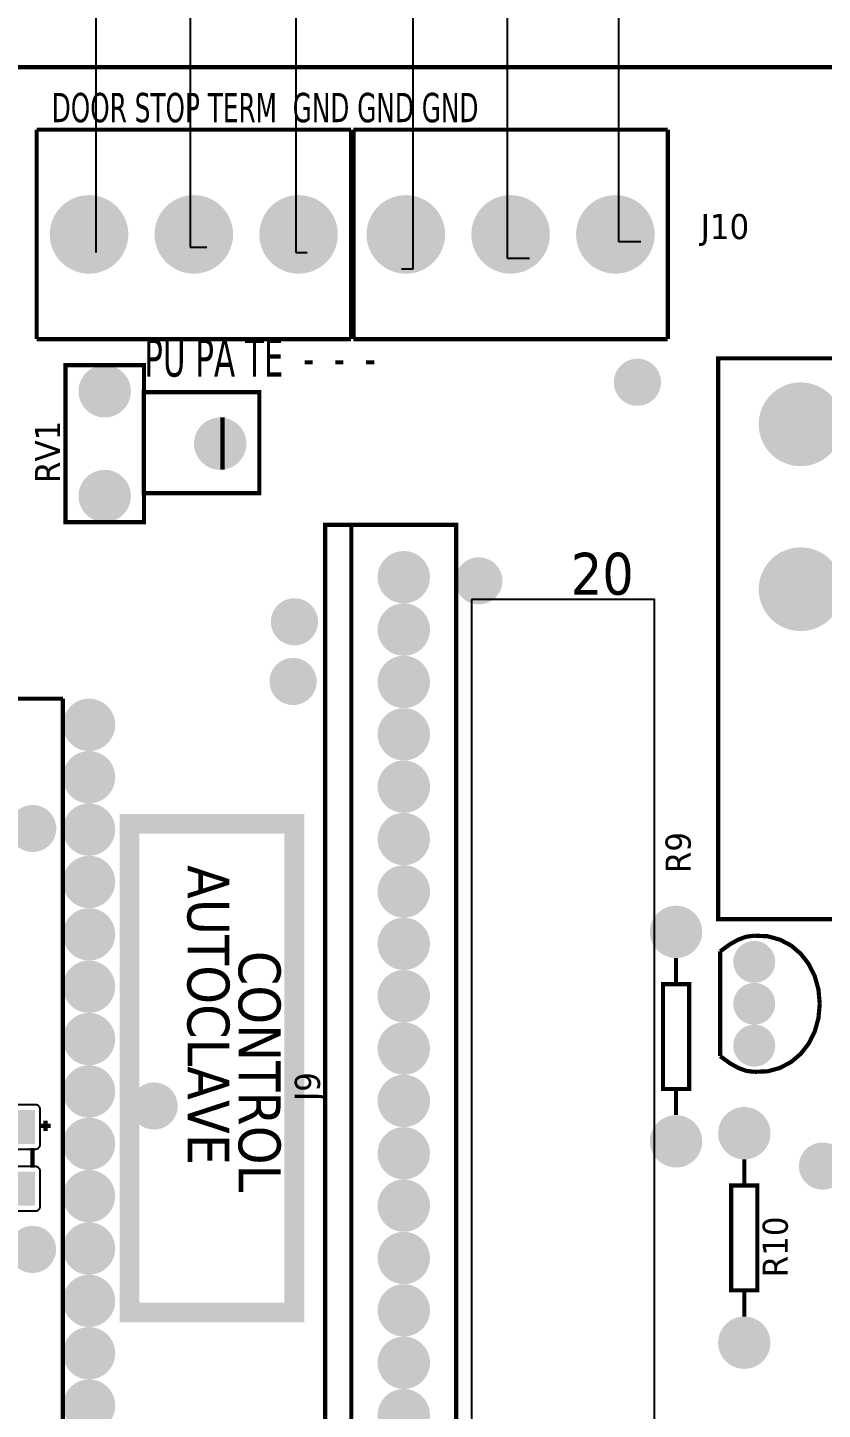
# Model space of a CAD drawing. Header units: millimetres. Extents: x 123.5 to 144.3, y 105.4 to 121.6.
# Drawn here: x 127.9 to 130.175, y 112.131 to 116.088 of the extents above; entities that cross this region are included whole.
import ezdxf

# ---------------------------------------------------------------- set-up
doc = ezdxf.new("R2010")
doc.units = ezdxf.units.MM
doc.layers.add('DESC', color=250, linetype='Continuous')
doc.layers.add('WIRES', color=7, linetype='Continuous')
doc.styles.get("Standard").update_dxf_attribs({"font": 'tahoma.ttf'})

# ---------------------------------------------------------------- blocks, each defined once
blk = doc.blocks.new('RPAD')
blk.add_trace([(-0.5, -0.5), (-0.5, 0.5), (0.5, -0.5), (0.5, 0.5)])
blk = doc.blocks.new('EPAD')
at = {"const_width": 0.5}
blk.add_lwpolyline([(-0.25, 0, 1), (0.25, 0, 1)], format="xyb", close=True, dxfattribs=at)
blk = doc.blocks.new('AutoclaveCard')
for points, const_width in [([(116.5196, 110.3061), (121.5471, 110.3061), (121.5471, 114.7628), (116.5196, 114.7628), (116.5196, 110.3061)], 0.008), ([(116.5196, 110.3061), (121.5471, 110.3061), (121.5471, 114.7628), (116.5196, 114.7628), (116.5196, 110.3061)], 0.008), ([(116.5196, 110.3061), (121.5471, 110.3061), (121.5471, 114.7628), (116.5196, 114.7628), (116.5196, 110.3061)], 0.008), ([(118.1258, 114.6434), (118.1258, 114.2434)], 0.008), ([(118.7258, 114.6434), (118.1258, 114.6434)], 0.008), ([(118.1258, 114.6434), (118.1258, 114.2434)], 0.008), ([(118.7258, 114.6434), (118.1258, 114.6434)], 0.008), ([(118.1258, 114.6434), (118.1258, 114.2434)], 0.008), ([(118.7258, 114.6434), (118.1258, 114.6434)], 0.008), ([(118.7258, 114.6434), (118.7258, 114.2434)], 0.008), ([(118.7258, 114.6434), (118.7258, 114.2434)], 0.008), ([(118.7258, 114.6434), (118.7258, 114.2434)], 0.008), ([(118.7305, 114.6434), (118.7305, 114.2434)], 0.008), ([(119.3305, 114.6434), (118.7305, 114.6434)], 0.008), ([(118.7305, 114.6434), (118.7305, 114.2434)], 0.008), ([(119.3305, 114.6434), (118.7305, 114.6434)], 0.008), ([(118.7305, 114.6434), (118.7305, 114.2434)], 0.008), ([(119.3305, 114.6434), (118.7305, 114.6434)], 0.008), ([(119.3305, 114.6434), (119.3305, 114.2434)], 0.008), ([(119.3305, 114.6434), (119.3305, 114.2434)], 0.008), ([(119.3305, 114.6434), (119.3305, 114.2434)], 0.008), ([(118.1258, 114.2434), (118.7258, 114.2434)], 0.008), ([(118.1258, 114.2434), (118.7258, 114.2434)], 0.008), ([(118.1258, 114.2434), (118.7258, 114.2434)], 0.008), ([(118.7305, 114.2434), (119.3305, 114.2434)], 0.008), ([(118.7305, 114.2434), (119.3305, 114.2434)], 0.008), ([(118.7305, 114.2434), (119.3305, 114.2434)], 0.008), ([(118.1807, 113.8938), (118.3307, 113.8938), (118.3307, 114.1938), (118.1807, 114.1938), (118.1807, 113.8938)], 0.008), ([(118.1807, 113.8938), (118.3307, 113.8938), (118.3307, 114.1938), (118.1807, 114.1938), (118.1807, 113.8938)], 0.008), ([(118.1807, 113.8938), (118.3307, 113.8938), (118.3307, 114.1938), (118.1807, 114.1938), (118.1807, 113.8938)], 0.008), ([(119.4266, 113.1359), (121.4896, 113.1359), (121.4896, 114.2068), (119.4266, 114.2068), (119.4266, 113.1359)], 0.008), ([(119.4266, 113.1359), (121.4896, 113.1359), (121.4896, 114.2068), (119.4266, 114.2068), (119.4266, 113.1359)], 0.008), ([(119.4266, 113.1359), (121.4896, 113.1359), (121.4896, 114.2068), (119.4266, 114.2068), (119.4266, 113.1359)], 0.008), ([(118.3305, 113.9493), (118.551, 113.9493), (118.551, 114.1422), (118.3305, 114.1422), (118.3305, 113.9493)], 0.008), ([(118.3305, 113.9493), (118.551, 113.9493), (118.551, 114.1422), (118.3305, 114.1422), (118.3305, 113.9493)], 0.008), ([(118.3305, 113.9493), (118.551, 113.9493), (118.551, 114.1422), (118.3305, 114.1422), (118.3305, 113.9493)], 0.008), ([(118.4807, 114.0938), (118.4807, 113.9938)], 0.008), ([(118.4807, 114.0938), (118.4807, 113.9938)], 0.008), ([(118.4807, 114.0938), (118.4807, 113.9938)], 0.008), ([(118.6766, 111.7887), (118.9266, 111.7887), (118.9266, 113.8887), (118.6766, 113.8887), (118.6766, 111.7887)], 0.008), ([(118.6766, 111.7887), (118.9266, 111.7887), (118.9266, 113.8887), (118.6766, 113.8887), (118.6766, 111.7887)], 0.008), ([(118.6766, 111.7887), (118.9266, 111.7887), (118.9266, 113.8887), (118.6766, 113.8887), (118.6766, 111.7887)], 0.008), ([(118.7266, 111.7887), (118.7266, 113.8887)], 0.008), ([(118.7266, 111.7887), (118.7266, 113.8887)], 0.008), ([(118.7266, 111.7887), (118.7266, 113.8887)], 0.008), ([(118.0258, 113.5568), (118.1758, 113.5568)], 0.008), ([(118.0258, 113.5568), (118.1758, 113.5568)], 0.008), ([(118.0258, 113.5568), (118.1758, 113.5568)], 0.008), ([(118.1758, 113.5568), (118.1758, 111.5568)], 0.008), ([(118.1758, 113.5568), (118.1758, 111.5568)], 0.008), ([(118.1758, 113.5568), (118.1758, 111.5568)], 0.008), ([(118.303, 112.3847), (118.6179, 112.3847), (118.6179, 113.3178), (118.303, 113.3178), (118.303, 112.3847)], 0.038), ([(118.303, 112.3847), (118.6179, 112.3847), (118.6179, 113.3178), (118.303, 113.3178), (118.303, 112.3847)], 0.038), ([(118.303, 112.3847), (118.6179, 112.3847), (118.6179, 113.3178), (118.303, 113.3178), (118.303, 112.3847)], 0.038), ([(119.4956, 113.1042), (119.4805, 113.1023), (119.465, 113.0967), (119.4485, 113.0873), (119.4306, 113.0742)], 0.008), ([(119.4956, 113.1042), (119.4805, 113.1023), (119.465, 113.0967), (119.4485, 113.0873), (119.4306, 113.0742)], 0.008), ([(119.4956, 113.1042), (119.4805, 113.1023), (119.465, 113.0967), (119.4485, 113.0873), (119.4306, 113.0742)], 0.008), ([(119.4956, 113.1042), (119.5212, 113.1031), (119.5448, 113.0966), (119.5661, 113.0853), (119.5845, 113.0695), (119.5996, 113.05), (119.611, 113.0272), (119.6181, 113.0018), (119.6206, 112.9742)], 0.008), ([(119.4956, 113.1042), (119.5212, 113.1031), (119.5448, 113.0966), (119.5661, 113.0853), (119.5845, 113.0695), (119.5996, 113.05), (119.611, 113.0272), (119.6181, 113.0018), (119.6206, 112.9742)], 0.008), ([(119.4956, 113.1042), (119.5212, 113.1031), (119.5448, 113.0966), (119.5661, 113.0853), (119.5845, 113.0695), (119.5996, 113.05), (119.611, 113.0272), (119.6181, 113.0018), (119.6206, 112.9742)], 0.008), ([(119.3463, 113.0115), (119.3463, 113.0615)], 0.008), ([(119.3463, 113.0115), (119.3463, 113.0615)], 0.008), ([(119.3463, 113.0115), (119.3463, 113.0615)], 0.008), ([(119.4306, 113.0742), (119.4306, 112.8742)], 0.008), ([(119.4306, 113.0742), (119.4306, 112.8742)], 0.008), ([(119.4306, 113.0742), (119.4306, 112.8742)], 0.008), ([(119.3213, 112.8115), (119.3713, 112.8115), (119.3713, 113.0115), (119.3213, 113.0115), (119.3213, 112.8115)], 0.008), ([(119.3213, 112.8115), (119.3713, 112.8115), (119.3713, 113.0115), (119.3213, 113.0115), (119.3213, 112.8115)], 0.008), ([(119.3213, 112.8115), (119.3713, 112.8115), (119.3713, 113.0115), (119.3213, 113.0115), (119.3213, 112.8115)], 0.008), ([(119.4956, 112.8442), (119.5212, 112.8452), (119.5448, 112.8517), (119.5661, 112.8631), (119.5845, 112.8788), (119.5996, 112.8983), (119.611, 112.9211), (119.6181, 112.9466), (119.6206, 112.9742)], 0.008), ([(119.4956, 112.8442), (119.5212, 112.8452), (119.5448, 112.8517), (119.5661, 112.8631), (119.5845, 112.8788), (119.5996, 112.8983), (119.611, 112.9211), (119.6181, 112.9466), (119.6206, 112.9742)], 0.008), ([(119.4956, 112.8442), (119.5212, 112.8452), (119.5448, 112.8517), (119.5661, 112.8631), (119.5845, 112.8788), (119.5996, 112.8983), (119.611, 112.9211), (119.6181, 112.9466), (119.6206, 112.9742)], 0.008), ([(119.4956, 112.8442), (119.4805, 112.846), (119.465, 112.8517), (119.4485, 112.861), (119.4306, 112.8742)], 0.008), ([(119.4956, 112.8442), (119.4805, 112.846), (119.465, 112.8517), (119.4485, 112.861), (119.4306, 112.8742)], 0.008), ([(119.4956, 112.8442), (119.4805, 112.846), (119.465, 112.8517), (119.4485, 112.861), (119.4306, 112.8742)], 0.008), ([(119.3463, 112.7615), (119.3463, 112.8115)], 0.008), ([(119.3463, 112.7615), (119.3463, 112.8115)], 0.008), ([(119.3463, 112.7615), (119.3463, 112.8115)], 0.008), ([(118.1328, 112.741), (118.1528, 112.741)], 0.008), ([(118.1328, 112.741), (118.1528, 112.741)], 0.008), ([(118.1328, 112.741), (118.1528, 112.741)], 0.008), ([(118.1428, 112.731), (118.1428, 112.751)], 0.008), ([(118.1428, 112.731), (118.1428, 112.751)], 0.008), ([(118.1428, 112.731), (118.1428, 112.751)], 0.008), ([(118.1178, 112.661), (118.1178, 112.699)], 0.008), ([(118.1178, 112.661), (118.1178, 112.699)], 0.008), ([(118.1178, 112.661), (118.1178, 112.699)], 0.008), ([(119.4766, 112.677), (119.4766, 112.627)], 0.008), ([(119.4766, 112.677), (119.4766, 112.627)], 0.008), ([(119.4766, 112.677), (119.4766, 112.627)], 0.008), ([(119.4516, 112.427), (119.5016, 112.427), (119.5016, 112.627), (119.4516, 112.627), (119.4516, 112.427)], 0.008), ([(119.4516, 112.427), (119.5016, 112.427), (119.5016, 112.627), (119.4516, 112.627), (119.4516, 112.427)], 0.008), ([(119.4516, 112.427), (119.5016, 112.427), (119.5016, 112.627), (119.4516, 112.627), (119.4516, 112.427)], 0.008), ([(119.4766, 112.427), (119.4766, 112.377)], 0.008), ([(119.4766, 112.427), (119.4766, 112.377)], 0.008), ([(119.4766, 112.427), (119.4766, 112.377)], 0.008)]:
    blk.add_lwpolyline(points, dxfattribs=dict(const_width=const_width))
for points in [[(118.9559, 113.7462), (118.9559, 112.0351), (119.3055, 112.0351), (119.3055, 113.7462), (118.9559, 113.7462)], [(118.0028, 112.6965), (118.1228, 112.6965), (118.1239, 112.6965), (118.1249, 112.6967), (118.1258, 112.6969), (118.1268, 112.6972), (118.1276, 112.6976), (118.1285, 112.6981), (118.1292, 112.6987), (118.1299, 112.6994), (118.1306, 112.7001), (118.1311, 112.7008), (118.1316, 112.7016), (118.132, 112.7025), (118.1324, 112.7034), (118.1326, 112.7044), (118.1328, 112.7054), (118.1328, 112.7065), (118.1328, 112.7065), (118.1328, 112.7715), (118.1328, 112.7725), (118.1326, 112.7735), (118.1324, 112.7745), (118.132, 112.7754), (118.1316, 112.7763), (118.1311, 112.7771), (118.1306, 112.7779), (118.1299, 112.7786), (118.1292, 112.7792), (118.1285, 112.7798), (118.1276, 112.7803), (118.1268, 112.7807), (118.1258, 112.781), (118.1249, 112.7813), (118.1239, 112.7814), (118.1228, 112.7815), (118.0028, 112.7815)], [(118.0028, 112.5785), (118.1228, 112.5785), (118.1239, 112.5785), (118.1249, 112.5787), (118.1258, 112.5789), (118.1268, 112.5792), (118.1276, 112.5796), (118.1285, 112.5801), (118.1292, 112.5807), (118.1299, 112.5814), (118.1306, 112.5821), (118.1311, 112.5828), (118.1316, 112.5836), (118.132, 112.5845), (118.1324, 112.5854), (118.1326, 112.5864), (118.1328, 112.5874), (118.1328, 112.5885), (118.1328, 112.5885), (118.1328, 112.6535), (118.1328, 112.6545), (118.1326, 112.6555), (118.1324, 112.6565), (118.132, 112.6574), (118.1316, 112.6583), (118.1311, 112.6591), (118.1306, 112.6599), (118.1299, 112.6606), (118.1292, 112.6612), (118.1285, 112.6618), (118.1276, 112.6623), (118.1268, 112.6627), (118.1258, 112.663), (118.1249, 112.6633), (118.1239, 112.6634), (118.1228, 112.6635), (118.0028, 112.6635)]]:
    blk.add_lwpolyline(points)
for p, xscale, yscale in [((118.2258, 114.4434), 0.15, 0.15), ((118.4258, 114.4434), 0.15, 0.15), ((118.6258, 114.4434), 0.15, 0.15), ((118.8305, 114.4434), 0.15, 0.15), ((119.0305, 114.4434), 0.15, 0.15), ((119.2305, 114.4434), 0.15, 0.15), ((119.2726, 114.161), 0.09, 0.09), ((118.2557, 114.1438), 0.1, 0.1), ((119.5841, 114.0808), 0.16, 0.16), ((118.4762, 114.0438), 0.1, 0.1), ((118.2557, 113.9438), 0.1, 0.1), ((118.8266, 113.7887), 0.1, 0.1), ((118.9699, 113.7817), 0.09, 0.09), ((119.5841, 113.7658), 0.16, 0.16), ((118.6179, 113.7036), 0.09, 0.09), ((118.8266, 113.6887), 0.1, 0.1), ((118.6153, 113.5896), 0.09, 0.09), ((118.8266, 113.5887), 0.1, 0.1), ((118.2258, 113.5068), 0.1, 0.1), ((118.8266, 113.4887), 0.1, 0.1), ((118.2258, 113.4068), 0.1, 0.1), ((118.8266, 113.3887), 0.1, 0.1), ((118.1183, 113.3089), 0.09, 0.09), ((118.2258, 113.3068), 0.1, 0.1), ((118.8266, 113.2887), 0.1, 0.1), ((118.2258, 113.2068), 0.1, 0.1), ((118.8266, 113.1887), 0.1, 0.1), ((118.2258, 113.1068), 0.1, 0.1), ((119.3463, 113.1115), 0.1, 0.1), ((118.8266, 113.0887), 0.1, 0.1), ((119.4956, 113.0542), 0.08, 0.08), ((118.2258, 113.0068), 0.1, 0.1), ((118.8266, 112.9887), 0.1, 0.1), ((119.4956, 112.9742), 0.08, 0.08), ((118.2258, 112.9068), 0.1, 0.1), ((118.8266, 112.8887), 0.1, 0.1), ((119.4956, 112.8942), 0.08, 0.08), ((118.2258, 112.8068), 0.1, 0.1), ((118.3499, 112.779), 0.09, 0.09), ((118.8266, 112.7887), 0.1, 0.1), ((119.4766, 112.727), 0.1, 0.1), ((118.2258, 112.7068), 0.1, 0.1), ((119.3463, 112.7115), 0.1, 0.1), ((118.8266, 112.6887), 0.1, 0.1), ((119.6258, 112.6643), 0.09, 0.09), ((118.2258, 112.6068), 0.1, 0.1), ((118.8266, 112.5887), 0.1, 0.1), ((118.1179, 112.5051), 0.09, 0.09), ((118.2258, 112.5068), 0.1, 0.1), ((118.8266, 112.4887), 0.1, 0.1), ((118.2258, 112.4068), 0.1, 0.1), ((118.8266, 112.3887), 0.1, 0.1), ((119.4766, 112.327), 0.1, 0.1), ((118.2258, 112.3068), 0.1, 0.1), ((118.8266, 112.2887), 0.1, 0.1), ((118.2258, 112.2068), 0.1, 0.1), ((118.8266, 112.1887), 0.1, 0.1)]:
    blk.add_blockref('EPAD', p, dxfattribs=dict(xscale=xscale, yscale=yscale))
at = {"xscale": 0.065, "yscale": 0.12, "rotation": 270}
for p in [(118.0628, 112.739), (118.0628, 112.621)]:
    blk.add_blockref('RPAD', p, dxfattribs=at)
for s, height, width, p in [('DOOR STOP TERM  GND GND GND', 0.056, 0.714286, (118.1546, 114.6576)), ('DOOR STOP TERM  GND GND GND', 0.056, 0.714286, (118.1546, 114.6576)), ('DOOR STOP TERM  GND GND GND', 0.056, 0.714286, (118.1546, 114.6576)), ('J10', 0.048, 1.041667, (119.3935, 114.4344)), ('J10', 0.048, 1.041667, (119.3935, 114.4344)), ('J10', 0.048, 1.041667, (119.3935, 114.4344)), ('PU PA TE  -  -  -', 0.072, 0.694444, (118.3313, 114.1719)), ('PU PA TE  -  -  -', 0.072, 0.694444, (118.3313, 114.1719)), ('PU PA TE  -  -  -', 0.072, 0.694444, (118.3313, 114.1719))]:
    blk.add_text(s, height=height, dxfattribs=dict(width=width)).set_placement(p)
at = {"width": 1.041667}
for s, p in [('RV1', (118.1707, 113.9688)), ('RV1', (118.1707, 113.9688)), ('RV1', (118.1707, 113.9688)), ('R9', (119.3743, 113.2237)), ('R9', (119.3743, 113.2237)), ('R9', (119.3743, 113.2237)), ('J9', (118.6666, 112.7887)), ('J9', (118.6666, 112.7887)), ('J9', (118.6666, 112.7887)), ('R10', (119.5596, 112.452)), ('R10', (119.5596, 112.452)), ('R10', (119.5596, 112.452))]:
    blk.add_text(s, height=0.048, rotation=90, dxfattribs=at).set_placement(p)
blk.add_text('20', height=0.08).set_placement((119.1455, 113.7554))
blk.add_text('20', height=0.08).set_placement((119.1455, 113.7554))
blk.add_text('20', height=0.08).set_placement((119.1455, 113.7554))
for s, p in [('AUTOCLAVE', (118.4138, 113.2391)), ('AUTOCLAVE', (118.4138, 113.2391)), ('AUTOCLAVE', (118.4138, 113.2391)), ('CONTROL', (118.5114, 113.0753)), ('CONTROL', (118.5114, 113.0753)), ('CONTROL', (118.5114, 113.0753))]:
    blk.add_text(s, height=0.08, rotation=270).set_placement(p)

msp = doc.modelspace()

# ---------------------------------------------------------------- linework, layer by layer
at = {"layer": 'WIRES'}
for p, q in [((129.5921, 117.7478), (129.5921, 115.4757)), ((129.2735, 117.4487), (129.2735, 115.4279)), ((129.0028, 117.3215), (129.0028, 115.3961)), ((128.6683, 116.5418), (128.6683, 115.4439)), ((128.3657, 116.3986), (128.3657, 115.4598)), ((128.0949, 116.2076), (128.0949, 115.4439)), ((128.3657, 115.4598), (128.4134, 115.4598)), ((129.5921, 115.4757), (129.6558, 115.4757)), ((128.6683, 115.4439), (128.7001, 115.4439)), ((129.2735, 115.4279), (129.3372, 115.4279)), ((129.0028, 115.3961), (128.9709, 115.3961))]:
    msp.add_line(p, q, dxfattribs=at)

# ---------------------------------------------------------------- block references
at = {"layer": 'DESC', "xscale": 1.5, "yscale": 1.5, "zscale": 1.5}
msp.add_blockref('AutoclaveCard', (-49.2629, -56.169), dxfattribs=at)

doc.saveas('drawing.dxf')
